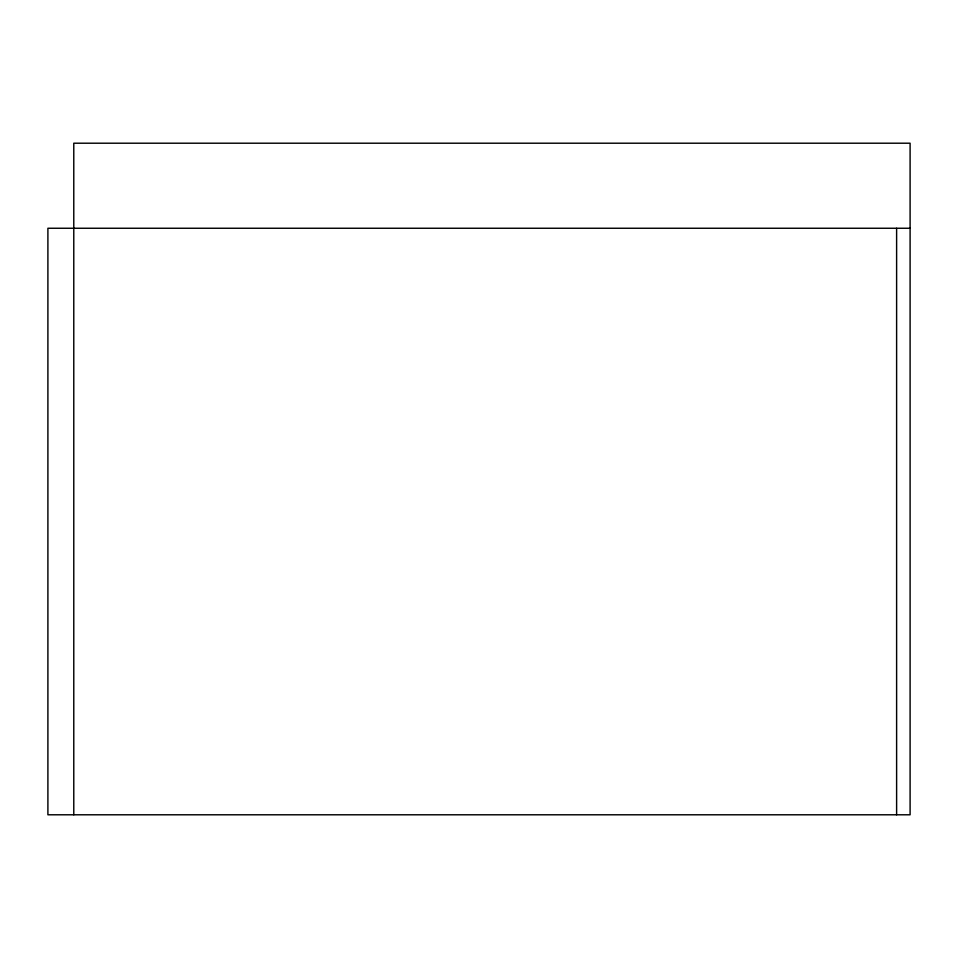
<?xml version="1.0" encoding="UTF-8"?>
<svg xmlns="http://www.w3.org/2000/svg" width="958" height="958" viewBox="0 0 958 958"><rect width="100%" height="100%" fill="white"/><g stroke="black" fill="none" stroke-linecap="round" stroke-linejoin="round"><path stroke-width="1.44" d="M910.1 228.255L47.9 228.255L47.9 814.791L910.1 814.791L910.1 143.209L73.778 143.209L73.778 814.791M896.616 228.255L896.616 814.791"/></g></svg>
